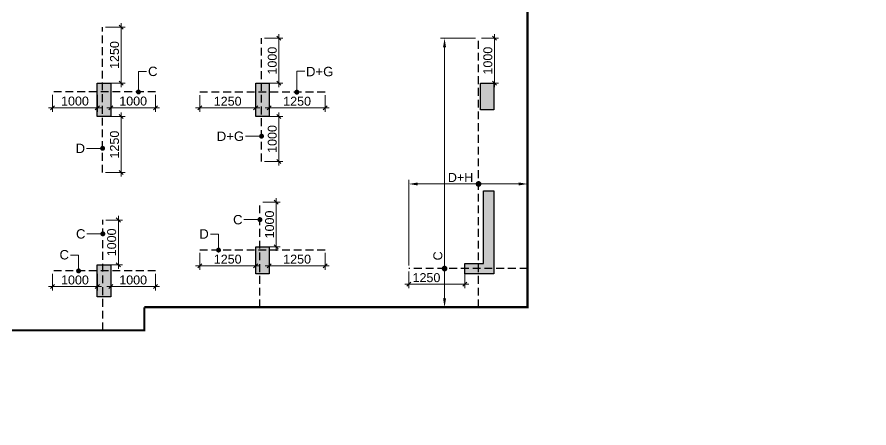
# Model space of a CAD drawing. Header units: millimetres. Extents: x 1123469 to 1883119, y -126924 to 196924.
# Drawn here: x 1529276 to 1548296, y 124283 to 133464 of the extents above; entities that cross this region are included whole.
import ezdxf

# ---------------------------------------------------------------- set-up
doc = ezdxf.new("R2010")
doc.units = ezdxf.units.MM
doc.header["$LTSCALE"] = 500
doc.header["$MEASUREMENT"] = 0
doc.header["$PDMODE"] = 34
doc.linetypes.add('CONTINOUS', pattern=[0])
doc.linetypes.add('HIDDEN', pattern=[0.375, 0.25, -0.125])
doc.layers.get('Defpoints').update_dxf_attribs({"lineweight": 0})
for name, color, linetype, lineweight in [('ARWO', 1, 'Continuous', 18), ('CUT OUT', 1, 'Continuous', 13), ('dim-M', 1, 'Continuous', 15), ('FOOTING', 1, 'Continuous', 15), ('S - SUNK', 251, 'Continuous', 0), ('TOWER COL HATCH', 253, 'Continuous', 20)]:
    doc.layers.add(name, color=color, linetype=linetype, lineweight=lineweight)
for name, color, linetype in [('COL. DIM', 3, 'Continuous'), ('reinf.', 4, 'Continuous'), ('TEXT 1', 1, 'Continuous'), ('TOWER AREA COLUMN.', 6, 'Continuous')]:
    doc.layers.add(name, color=color, linetype=linetype)
doc.styles.add('3mm', font='arial.ttf')
doc.dimstyles.new('PARAMVEER', dxfattribs={"dimtxt": 200, "dimasz": 100, "dimexe": 0, "dimexo": 25, "dimgap": 10, "dimtad": 1, "dimdec": 0, "dimrnd": 5, "dimzin": 0, "dimdsep": 46, "dimtxsty": '3mm', "dimblk": 'OBLIQUE', "dimcen": 0.09, "dimdle": 75, "dimclrd": 1, "dimclre": 1, "dimclrt": 3, "dimadec": 0, "dimazin": 0, "dimtfac": 1, "dimtdec": 0, "dimtmove": 1, "dimatfit": 3, "dimfxl": 100, "dimtolj": 1, "dimtzin": 0, "dimlwd": 18, "dimlwe": 5, "dimarcsym": 0})
doc.dimstyles.new('PARAMVEER BEAM', dxfattribs={"dimtxt": 200, "dimasz": 100, "dimexe": 0, "dimexo": 0, "dimgap": 10, "dimtad": 1, "dimdec": 0, "dimzin": 0, "dimdsep": 46, "dimtxsty": '3mm', "dimblk": 'ARCHTICK', "dimcen": 0.09, "dimdle": 75, "dimclrd": 1, "dimclre": 1, "dimclrt": 3, "dimadec": 0, "dimazin": 0, "dimtfac": 1, "dimtdec": 0, "dimtmove": 1, "dimatfit": 3, "dimfxl": 100, "dimtolj": 1, "dimtzin": 0, "dimlwd": 18, "dimlwe": 5, "dimarcsym": 0})

# ---------------------------------------------------------------- blocks, each defined once
blk = doc.blocks.new('3tgra')
at = {"layer": 'TOWER COL HATCH'}
h = blk.add_hatch(color=253, dxfattribs=at)
h.dxf.hatch_style = 1
h.paths.add_polyline_path([(1365941, 68967), (1365641, 68967), (1365641, 68367), (1365941, 68367)])
h = blk.add_hatch(color=253, dxfattribs=at)
h.dxf.hatch_style = 1
h.paths.add_polyline_path([(1370961, 68967), (1370661, 68967), (1370661, 68217), (1370961, 68217)])
h = blk.add_hatch(color=253, dxfattribs=at)
h.dxf.hatch_style = 1
h.paths.add_polyline_path([(1374496, 68967), (1374196, 68967), (1374196, 68217), (1374496, 68217)])
h = blk.add_hatch(color=253, dxfattribs=at)
h.dxf.hatch_style = 1
h.paths.add_polyline_path([(1365641, 66557), (1365641, 64707), (1366291, 64707), (1366291, 64937), (1365871, 64937), (1365871, 66557)])
h = blk.add_hatch(color=253, dxfattribs=at)
h.dxf.hatch_style = 1
h.paths.add_polyline_path([(1370961, 65307), (1370661, 65307), (1370661, 64707), (1370961, 64707)])
h = blk.add_hatch(color=253, dxfattribs=at)
h.dxf.hatch_style = 1
h.paths.add_polyline_path([(1374496, 64907), (1374196, 64907), (1374196, 64192), (1374496, 64192)])
at = {"layer": 'TOWER AREA COLUMN.', "color": 4}
for points in [[(1365941, 68967), (1365641, 68967), (1365641, 68367), (1365941, 68367)], [(1370961, 68967), (1370661, 68967), (1370661, 68217), (1370961, 68217)], [(1374496, 68967), (1374196, 68967), (1374196, 68217), (1374496, 68217)], [(1370961, 65307), (1370661, 65307), (1370661, 64707), (1370961, 64707)], [(1374496, 64907), (1374196, 64907), (1374196, 64192), (1374496, 64192)]]:
    blk.add_lwpolyline(points, close=True, dxfattribs=at)
blk.add_lwpolyline([(1365641, 66557), (1365641, 64707), (1366291, 64707), (1366291, 64937), (1365871, 64937), (1365871, 66557), (1365641, 66557)], dxfattribs=at)
blk = doc.blocks.new('_Oblique')
at = {"color": 0, "linetype": 'ByBlock', "lineweight": -2}
blk.add_line((-0.5, -0.5), (0.5, 0.5), dxfattribs=at)
blk = doc.blocks.new('*D1055')
at = {"layer": 'COL. DIM', "color": 1, "lineweight": 18, "ltscale": 10, "transparency": 16777216}
blk.add_line((1531538, 127839), (1531538, 129019), dxfattribs=at)
at = {"layer": 'COL. DIM', "color": 1, "linetype": 'CONTINOUS', "lineweight": 5, "ltscale": 10, "transparency": 16777216}
for p, q in [((1531257, 128929), (1531628, 128929)), ((1531257, 127929), (1531628, 127929))]:
    blk.add_line(p, q, dxfattribs=at)
at = {"layer": 'Defpoints', "color": 0, "ltscale": 10, "transparency": 16777216}
for p in [(1531192, 128929), (1531538, 128929), (1531192, 127929)]:
    blk.add_point(p, dxfattribs=at)
at = {"layer": 'COL. DIM', "color": 1, "lineweight": 18, "ltscale": 10, "transparency": 16777216, "xscale": 90, "yscale": 90, "zscale": 90}
for p, rotation in [((1531538, 128929), 90), ((1531538, 127929), 270)]:
    blk.add_blockref('_Oblique', p, dxfattribs=dict(at, rotation=rotation))
at = {"layer": 'COL. DIM', "color": 3, "ltscale": 10, "transparency": 16777216, "insert": (1531390, 128429), "char_height": 200, "attachment_point": 5, "rotation": 90, "style": '3mm'}
blk.add_mtext('\\A1;1000', dxfattribs=at)
blk = doc.blocks.new('_ArchTick')
at = {"color": 0, "linetype": 'ByBlock', "const_width": 0.15}
blk.add_lwpolyline([(-0.5, -0.5), (0.5, 0.5)], dxfattribs=at)
blk = doc.blocks.new('*D1056')
at = {"layer": 'COL. DIM', "color": 1, "linetype": 'CONTINOUS', "lineweight": 5, "ltscale": 10, "transparency": 16777216}
for p, q in [((1530069, 127727), (1530069, 127351)), ((1531069, 127727), (1531069, 127351))]:
    blk.add_line(p, q, dxfattribs=at)
at = {"layer": 'COL. DIM', "color": 1, "lineweight": 18, "ltscale": 10, "transparency": 16777216}
blk.add_line((1529979, 127441), (1531159, 127441), dxfattribs=at)
at = {"layer": 'Defpoints', "color": 0, "ltscale": 10, "transparency": 16777216}
for p in [(1530069, 127792), (1531069, 127792), (1531069, 127441)]:
    blk.add_point(p, dxfattribs=at)
at = {"layer": 'COL. DIM', "color": 1, "lineweight": 18, "ltscale": 10, "transparency": 16777216, "xscale": 90, "yscale": 90, "zscale": 90, "rotation": 180}
blk.add_blockref('_Oblique', (1530069, 127441), dxfattribs=at)
at = {"layer": 'COL. DIM', "color": 1, "lineweight": 18, "ltscale": 10, "transparency": 16777216, "xscale": 90, "yscale": 90, "zscale": 90}
blk.add_blockref('_Oblique', (1531069, 127441), dxfattribs=at)
at = {"layer": 'COL. DIM', "color": 3, "ltscale": 10, "transparency": 16777216, "insert": (1530569, 127588), "char_height": 200, "attachment_point": 5, "style": '3mm'}
blk.add_mtext('\\A1;1000', dxfattribs=at)
blk = doc.blocks.new('*D1057')
at = {"layer": 'COL. DIM', "color": 1, "linetype": 'CONTINOUS', "lineweight": 5, "ltscale": 10, "transparency": 16777216}
for p, q in [((1531369, 127727), (1531369, 127351)), ((1532369, 127727), (1532369, 127351))]:
    blk.add_line(p, q, dxfattribs=at)
at = {"layer": 'COL. DIM', "color": 1, "lineweight": 18, "ltscale": 10, "transparency": 16777216}
blk.add_line((1531279, 127441), (1532459, 127441), dxfattribs=at)
at = {"layer": 'Defpoints', "color": 0, "ltscale": 10, "transparency": 16777216}
for p in [(1531369, 127792), (1532369, 127792), (1532369, 127441)]:
    blk.add_point(p, dxfattribs=at)
at = {"layer": 'COL. DIM', "color": 1, "lineweight": 18, "ltscale": 10, "transparency": 16777216, "xscale": 90, "yscale": 90, "zscale": 90, "rotation": 180}
blk.add_blockref('_Oblique', (1531369, 127441), dxfattribs=at)
at = {"layer": 'COL. DIM', "color": 1, "lineweight": 18, "ltscale": 10, "transparency": 16777216, "xscale": 90, "yscale": 90, "zscale": 90}
blk.add_blockref('_Oblique', (1532369, 127441), dxfattribs=at)
at = {"layer": 'COL. DIM', "color": 3, "ltscale": 10, "transparency": 16777216, "insert": (1531869, 127588), "char_height": 200, "attachment_point": 5, "style": '3mm'}
blk.add_mtext('\\A1;1000', dxfattribs=at)
blk = doc.blocks.new('*D1058')
at = {"layer": 'COL. DIM', "color": 1, "lineweight": 18, "ltscale": 10, "transparency": 16777216}
blk.add_line((1535062, 128239), (1535062, 129419), dxfattribs=at)
at = {"layer": 'COL. DIM', "color": 1, "linetype": 'CONTINOUS', "lineweight": 5, "ltscale": 10, "transparency": 16777216}
for p, q in [((1534764, 129329), (1535152, 129329)), ((1534764, 128329), (1535152, 128329))]:
    blk.add_line(p, q, dxfattribs=at)
at = {"layer": 'Defpoints', "color": 0, "ltscale": 10, "transparency": 16777216}
for p in [(1534699, 129329), (1535062, 129329), (1534699, 128329)]:
    blk.add_point(p, dxfattribs=at)
at = {"layer": 'COL. DIM', "color": 1, "lineweight": 18, "ltscale": 10, "transparency": 16777216, "xscale": 90, "yscale": 90, "zscale": 90}
for p, rotation in [((1535062, 129329), 90), ((1535062, 128329), 270)]:
    blk.add_blockref('_Oblique', p, dxfattribs=dict(at, rotation=rotation))
at = {"layer": 'COL. DIM', "color": 3, "ltscale": 10, "transparency": 16777216, "insert": (1534915, 128829), "char_height": 200, "attachment_point": 5, "rotation": 90, "style": '3mm'}
blk.add_mtext('\\A1;1000', dxfattribs=at)
blk = doc.blocks.new('*D1059')
at = {"layer": 'COL. DIM', "color": 1, "linetype": 'CONTINOUS', "lineweight": 5, "ltscale": 10, "transparency": 16777216}
for p, q in [((1533354, 128192), (1533354, 127816)), ((1534604, 128192), (1534604, 127816))]:
    blk.add_line(p, q, dxfattribs=at)
at = {"layer": 'COL. DIM', "color": 1, "lineweight": 18, "ltscale": 10, "transparency": 16777216}
blk.add_line((1533264, 127906), (1534694, 127906), dxfattribs=at)
at = {"layer": 'Defpoints', "color": 0, "ltscale": 10, "transparency": 16777216}
for p in [(1533354, 128257), (1534604, 128257), (1534604, 127906)]:
    blk.add_point(p, dxfattribs=at)
at = {"layer": 'COL. DIM', "color": 1, "lineweight": 18, "ltscale": 10, "transparency": 16777216, "xscale": 90, "yscale": 90, "zscale": 90, "rotation": 180}
blk.add_blockref('_Oblique', (1533354, 127906), dxfattribs=at)
at = {"layer": 'COL. DIM', "color": 1, "lineweight": 18, "ltscale": 10, "transparency": 16777216, "xscale": 90, "yscale": 90, "zscale": 90}
blk.add_blockref('_Oblique', (1534604, 127906), dxfattribs=at)
at = {"layer": 'COL. DIM', "color": 3, "ltscale": 10, "transparency": 16777216, "insert": (1533979, 128053), "char_height": 200, "attachment_point": 5, "style": '3mm'}
blk.add_mtext('\\A1;1250', dxfattribs=at)
blk = doc.blocks.new('*D1060')
at = {"layer": 'COL. DIM', "color": 1, "linetype": 'CONTINOUS', "lineweight": 5, "ltscale": 10, "transparency": 16777216}
for p, q in [((1534904, 128192), (1534904, 127816)), ((1536154, 128192), (1536154, 127816))]:
    blk.add_line(p, q, dxfattribs=at)
at = {"layer": 'COL. DIM', "color": 1, "lineweight": 18, "ltscale": 10, "transparency": 16777216}
blk.add_line((1534814, 127906), (1536244, 127906), dxfattribs=at)
at = {"layer": 'Defpoints', "color": 0, "ltscale": 10, "transparency": 16777216}
for p in [(1534904, 128257), (1536154, 128257), (1536154, 127906)]:
    blk.add_point(p, dxfattribs=at)
at = {"layer": 'COL. DIM', "color": 1, "lineweight": 18, "ltscale": 10, "transparency": 16777216, "xscale": 90, "yscale": 90, "zscale": 90, "rotation": 180}
blk.add_blockref('_Oblique', (1534904, 127906), dxfattribs=at)
at = {"layer": 'COL. DIM', "color": 1, "lineweight": 18, "ltscale": 10, "transparency": 16777216, "xscale": 90, "yscale": 90, "zscale": 90}
blk.add_blockref('_Oblique', (1536154, 127906), dxfattribs=at)
at = {"layer": 'COL. DIM', "color": 3, "ltscale": 10, "transparency": 16777216, "insert": (1535529, 128053), "char_height": 200, "attachment_point": 5, "style": '3mm'}
blk.add_mtext('\\A1;1250', dxfattribs=at)
blk = doc.blocks.new('*D1061')
at = {"layer": 'COL. DIM', "color": 1, "linetype": 'CONTINOUS', "lineweight": 5, "ltscale": 10, "transparency": 16777216}
for p, q in [((1539645, 132989), (1540025, 132989)), ((1539759, 131989), (1540025, 131989))]:
    blk.add_line(p, q, dxfattribs=at)
at = {"layer": 'COL. DIM', "color": 1, "lineweight": 18, "ltscale": 10, "transparency": 16777216}
blk.add_line((1539935, 131899), (1539935, 133079), dxfattribs=at)
at = {"layer": 'Defpoints', "color": 0, "ltscale": 10, "transparency": 16777216}
for p in [(1539580, 132989), (1539935, 132989), (1539694, 131989)]:
    blk.add_point(p, dxfattribs=at)
at = {"layer": 'COL. DIM', "color": 1, "lineweight": 18, "ltscale": 10, "transparency": 16777216, "xscale": 90, "yscale": 90, "zscale": 90}
for p, rotation in [((1539935, 132989), 90), ((1539935, 131989), 270)]:
    blk.add_blockref('_Oblique', p, dxfattribs=dict(at, rotation=rotation))
at = {"layer": 'COL. DIM', "color": 3, "ltscale": 10, "transparency": 16777216, "insert": (1539788, 132489), "char_height": 200, "attachment_point": 5, "rotation": 90, "style": '3mm'}
blk.add_mtext('\\A1;1000', dxfattribs=at)
blk = doc.blocks.new('*D1062')
at = {"layer": 'COL. DIM', "color": 1, "linetype": 'CONTINOUS', "lineweight": 5, "ltscale": 10, "transparency": 16777216}
for p, q in [((1538024, 127779), (1538024, 127403)), ((1539274, 127779), (1539274, 127403))]:
    blk.add_line(p, q, dxfattribs=at)
at = {"layer": 'COL. DIM', "color": 1, "lineweight": 18, "ltscale": 10, "transparency": 16777216}
blk.add_line((1537934, 127493), (1539364, 127493), dxfattribs=at)
at = {"layer": 'Defpoints', "color": 0, "ltscale": 10, "transparency": 16777216}
for p in [(1538024, 127844), (1539274, 127844), (1539274, 127493)]:
    blk.add_point(p, dxfattribs=at)
at = {"layer": 'COL. DIM', "color": 1, "lineweight": 18, "ltscale": 10, "transparency": 16777216, "xscale": 90, "yscale": 90, "zscale": 90, "rotation": 180}
blk.add_blockref('_Oblique', (1538024, 127493), dxfattribs=at)
at = {"layer": 'COL. DIM', "color": 1, "lineweight": 18, "ltscale": 10, "transparency": 16777216, "xscale": 90, "yscale": 90, "zscale": 90}
blk.add_blockref('_Oblique', (1539274, 127493), dxfattribs=at)
at = {"layer": 'COL. DIM', "color": 3, "ltscale": 10, "transparency": 16777216, "insert": (1538417, 127640), "char_height": 200, "attachment_point": 5, "style": '3mm'}
blk.add_mtext('\\A1;1250', dxfattribs=at)
blk = doc.blocks.new('*D1063')
at = {"layer": 'COL. DIM', "color": 1, "linetype": 'CONTINOUS', "lineweight": 5, "ltscale": 10, "transparency": 16777216}
for p, q in [((1538024, 127909), (1538024, 129824)), ((1540674, 129412), (1540674, 129824))]:
    blk.add_line(p, q, dxfattribs=at)
at = {"layer": 'COL. DIM', "color": 1, "lineweight": 18, "ltscale": 10, "transparency": 16777216}
blk.add_line((1540474, 129734), (1538224, 129734), dxfattribs=at)
at = {"layer": 'COL. DIM', "color": 1, "ltscale": 10, "transparency": 16777216}
for points in [[(1538224, 129768), (1538224, 129701), (1538024, 129734)], [(1540474, 129768), (1540474, 129701), (1540674, 129734)]]:
    blk.add_solid(points, dxfattribs=at)
at = {"layer": 'Defpoints', "color": 0, "ltscale": 10, "transparency": 16777216}
for p in [(1538024, 129734), (1540674, 129347), (1538024, 127844)]:
    blk.add_point(p, dxfattribs=at)
at = {"layer": 'COL. DIM', "color": 3, "ltscale": 10, "transparency": 16777216, "insert": (1539179, 129879), "char_height": 200, "attachment_point": 5, "style": '3mm'}
blk.add_mtext('\\A1;D+H', dxfattribs=at)
blk = doc.blocks.new('*D1103')
at = {"layer": 'COL. DIM', "color": 1, "linetype": 'CONTINOUS', "lineweight": 5, "ltscale": 10, "transparency": 16777216}
for p, q in [((1539515, 132989), (1538731, 132989)), ((1539515, 126979), (1538731, 126979))]:
    blk.add_line(p, q, dxfattribs=at)
at = {"layer": 'COL. DIM', "color": 1, "lineweight": 18, "ltscale": 10, "transparency": 16777216}
blk.add_line((1538821, 132789), (1538821, 127179), dxfattribs=at)
at = {"layer": 'COL. DIM', "color": 1, "ltscale": 10, "transparency": 16777216}
for points in [[(1538787, 132789), (1538854, 132789), (1538821, 132989)], [(1538787, 127179), (1538854, 127179), (1538821, 126979)]]:
    blk.add_solid(points, dxfattribs=at)
at = {"layer": 'Defpoints', "color": 0, "ltscale": 10, "transparency": 16777216}
for p in [(1539580, 132989), (1538821, 126979), (1539580, 126979)]:
    blk.add_point(p, dxfattribs=at)
at = {"layer": 'COL. DIM', "color": 3, "ltscale": 10, "transparency": 16777216, "insert": (1538672, 128127), "char_height": 200, "attachment_point": 5, "rotation": 90, "style": '3mm'}
blk.add_mtext('\\A1;C', dxfattribs=at)
blk = doc.blocks.new('*D1064')
at = {"layer": 'COL. DIM', "color": 1, "linetype": 'CONTINOUS', "lineweight": 5, "ltscale": 10, "transparency": 16777216}
for p, q in [((1534800, 132989), (1535212, 132989)), ((1534800, 131989), (1535212, 131989))]:
    blk.add_line(p, q, dxfattribs=at)
at = {"layer": 'COL. DIM', "color": 1, "lineweight": 18, "ltscale": 10, "transparency": 16777216}
blk.add_line((1535122, 131899), (1535122, 133079), dxfattribs=at)
at = {"layer": 'Defpoints', "color": 0, "ltscale": 10, "transparency": 16777216}
for p in [(1534735, 132989), (1535122, 132989), (1534735, 131989)]:
    blk.add_point(p, dxfattribs=at)
at = {"layer": 'COL. DIM', "color": 1, "lineweight": 18, "ltscale": 10, "transparency": 16777216, "xscale": 90, "yscale": 90, "zscale": 90}
for p, rotation in [((1535122, 132989), 90), ((1535122, 131989), 270)]:
    blk.add_blockref('_Oblique', p, dxfattribs=dict(at, rotation=rotation))
at = {"layer": 'COL. DIM', "color": 3, "ltscale": 10, "transparency": 16777216, "insert": (1534975, 132489), "char_height": 200, "attachment_point": 5, "rotation": 90, "style": '3mm'}
blk.add_mtext('\\A1;1000', dxfattribs=at)
blk = doc.blocks.new('*D1065')
at = {"layer": 'COL. DIM', "color": 1, "linetype": 'CONTINOUS', "lineweight": 5, "ltscale": 10, "transparency": 16777216}
for p, q in [((1534904, 131720), (1534904, 131344)), ((1536154, 131720), (1536154, 131344))]:
    blk.add_line(p, q, dxfattribs=at)
at = {"layer": 'COL. DIM', "color": 1, "lineweight": 18, "ltscale": 10, "transparency": 16777216}
blk.add_line((1534814, 131434), (1536244, 131434), dxfattribs=at)
at = {"layer": 'Defpoints', "color": 0, "ltscale": 10, "transparency": 16777216}
for p in [(1534904, 131785), (1536154, 131785), (1536154, 131434)]:
    blk.add_point(p, dxfattribs=at)
at = {"layer": 'COL. DIM', "color": 1, "lineweight": 18, "ltscale": 10, "transparency": 16777216, "xscale": 90, "yscale": 90, "zscale": 90, "rotation": 180}
blk.add_blockref('_Oblique', (1534904, 131434), dxfattribs=at)
at = {"layer": 'COL. DIM', "color": 1, "lineweight": 18, "ltscale": 10, "transparency": 16777216, "xscale": 90, "yscale": 90, "zscale": 90}
blk.add_blockref('_Oblique', (1536154, 131434), dxfattribs=at)
at = {"layer": 'COL. DIM', "color": 3, "ltscale": 10, "transparency": 16777216, "insert": (1535529, 131581), "char_height": 200, "attachment_point": 5, "style": '3mm'}
blk.add_mtext('\\A1;1250', dxfattribs=at)
blk = doc.blocks.new('*D1066')
at = {"layer": 'COL. DIM', "color": 1, "linetype": 'CONTINOUS', "lineweight": 5, "ltscale": 10, "transparency": 16777216}
for p, q in [((1533354, 131720), (1533354, 131344)), ((1534604, 131720), (1534604, 131344))]:
    blk.add_line(p, q, dxfattribs=at)
at = {"layer": 'COL. DIM', "color": 1, "lineweight": 18, "ltscale": 10, "transparency": 16777216}
blk.add_line((1533264, 131434), (1534694, 131434), dxfattribs=at)
at = {"layer": 'Defpoints', "color": 0, "ltscale": 10, "transparency": 16777216}
for p in [(1533354, 131785), (1534604, 131785), (1534604, 131434)]:
    blk.add_point(p, dxfattribs=at)
at = {"layer": 'COL. DIM', "color": 1, "lineweight": 18, "ltscale": 10, "transparency": 16777216, "xscale": 90, "yscale": 90, "zscale": 90, "rotation": 180}
blk.add_blockref('_Oblique', (1533354, 131434), dxfattribs=at)
at = {"layer": 'COL. DIM', "color": 1, "lineweight": 18, "ltscale": 10, "transparency": 16777216, "xscale": 90, "yscale": 90, "zscale": 90}
blk.add_blockref('_Oblique', (1534604, 131434), dxfattribs=at)
at = {"layer": 'COL. DIM', "color": 3, "ltscale": 10, "transparency": 16777216, "insert": (1533979, 131581), "char_height": 200, "attachment_point": 5, "style": '3mm'}
blk.add_mtext('\\A1;1250', dxfattribs=at)
blk = doc.blocks.new('*D1067')
at = {"layer": 'COL. DIM', "color": 1, "linetype": 'CONTINOUS', "lineweight": 5, "ltscale": 10, "transparency": 16777216}
for p, q in [((1534800, 131239), (1535212, 131239)), ((1534800, 130239), (1535212, 130239))]:
    blk.add_line(p, q, dxfattribs=at)
at = {"layer": 'COL. DIM', "color": 1, "lineweight": 18, "ltscale": 10, "transparency": 16777216}
blk.add_line((1535122, 130149), (1535122, 131329), dxfattribs=at)
at = {"layer": 'Defpoints', "color": 0, "ltscale": 10, "transparency": 16777216}
for p in [(1534735, 131239), (1535122, 131239), (1534735, 130239)]:
    blk.add_point(p, dxfattribs=at)
at = {"layer": 'COL. DIM', "color": 1, "lineweight": 18, "ltscale": 10, "transparency": 16777216, "xscale": 90, "yscale": 90, "zscale": 90}
for p, rotation in [((1535122, 131239), 90), ((1535122, 130239), 270)]:
    blk.add_blockref('_Oblique', p, dxfattribs=dict(at, rotation=rotation))
at = {"layer": 'COL. DIM', "color": 3, "ltscale": 10, "transparency": 16777216, "insert": (1534975, 130739), "char_height": 200, "attachment_point": 5, "rotation": 90, "style": '3mm'}
blk.add_mtext('\\A1;1000', dxfattribs=at)
blk = doc.blocks.new('*D1068')
at = {"layer": 'COL. DIM', "color": 1, "lineweight": 18, "ltscale": 10, "transparency": 16777216}
blk.add_line((1531601, 131899), (1531601, 133329), dxfattribs=at)
at = {"layer": 'COL. DIM', "color": 1, "linetype": 'CONTINOUS', "lineweight": 5, "ltscale": 10, "transparency": 16777216}
for p, q in [((1531252, 133239), (1531691, 133239)), ((1531252, 131989), (1531691, 131989))]:
    blk.add_line(p, q, dxfattribs=at)
at = {"layer": 'Defpoints', "color": 0, "ltscale": 10, "transparency": 16777216}
for p in [(1531187, 133239), (1531601, 133239), (1531187, 131989)]:
    blk.add_point(p, dxfattribs=at)
at = {"layer": 'COL. DIM', "color": 1, "lineweight": 18, "ltscale": 10, "transparency": 16777216, "xscale": 90, "yscale": 90, "zscale": 90}
for p, rotation in [((1531601, 133239), 90), ((1531601, 131989), 270)]:
    blk.add_blockref('_Oblique', p, dxfattribs=dict(at, rotation=rotation))
at = {"layer": 'COL. DIM', "color": 3, "ltscale": 10, "transparency": 16777216, "insert": (1531453, 132614), "char_height": 200, "attachment_point": 5, "rotation": 90, "style": '3mm'}
blk.add_mtext('\\A1;1250', dxfattribs=at)
blk = doc.blocks.new('*D1069')
at = {"layer": 'COL. DIM', "color": 1, "linetype": 'CONTINOUS', "lineweight": 5, "ltscale": 10, "transparency": 16777216}
for p, q in [((1531369, 131724), (1531369, 131348)), ((1532369, 131724), (1532369, 131348))]:
    blk.add_line(p, q, dxfattribs=at)
at = {"layer": 'COL. DIM', "color": 1, "lineweight": 18, "ltscale": 10, "transparency": 16777216}
blk.add_line((1531279, 131438), (1532459, 131438), dxfattribs=at)
at = {"layer": 'Defpoints', "color": 0, "ltscale": 10, "transparency": 16777216}
for p in [(1531369, 131789), (1532369, 131789), (1532369, 131438)]:
    blk.add_point(p, dxfattribs=at)
at = {"layer": 'COL. DIM', "color": 1, "lineweight": 18, "ltscale": 10, "transparency": 16777216, "xscale": 90, "yscale": 90, "zscale": 90, "rotation": 180}
blk.add_blockref('_Oblique', (1531369, 131438), dxfattribs=at)
at = {"layer": 'COL. DIM', "color": 1, "lineweight": 18, "ltscale": 10, "transparency": 16777216, "xscale": 90, "yscale": 90, "zscale": 90}
blk.add_blockref('_Oblique', (1532369, 131438), dxfattribs=at)
at = {"layer": 'COL. DIM', "color": 3, "ltscale": 10, "transparency": 16777216, "insert": (1531869, 131585), "char_height": 200, "attachment_point": 5, "style": '3mm'}
blk.add_mtext('\\A1;1000', dxfattribs=at)
blk = doc.blocks.new('*D1070')
at = {"layer": 'COL. DIM', "color": 1, "linetype": 'CONTINOUS', "lineweight": 5, "ltscale": 10, "transparency": 16777216}
for p, q in [((1530069, 131724), (1530069, 131348)), ((1531069, 131724), (1531069, 131348))]:
    blk.add_line(p, q, dxfattribs=at)
at = {"layer": 'COL. DIM', "color": 1, "lineweight": 18, "ltscale": 10, "transparency": 16777216}
blk.add_line((1529979, 131438), (1531159, 131438), dxfattribs=at)
at = {"layer": 'Defpoints', "color": 0, "ltscale": 10, "transparency": 16777216}
for p in [(1530069, 131789), (1531069, 131789), (1531069, 131438)]:
    blk.add_point(p, dxfattribs=at)
at = {"layer": 'COL. DIM', "color": 1, "lineweight": 18, "ltscale": 10, "transparency": 16777216, "xscale": 90, "yscale": 90, "zscale": 90, "rotation": 180}
blk.add_blockref('_Oblique', (1530069, 131438), dxfattribs=at)
at = {"layer": 'COL. DIM', "color": 1, "lineweight": 18, "ltscale": 10, "transparency": 16777216, "xscale": 90, "yscale": 90, "zscale": 90}
blk.add_blockref('_Oblique', (1531069, 131438), dxfattribs=at)
at = {"layer": 'COL. DIM', "color": 3, "ltscale": 10, "transparency": 16777216, "insert": (1530569, 131585), "char_height": 200, "attachment_point": 5, "style": '3mm'}
blk.add_mtext('\\A1;1000', dxfattribs=at)
blk = doc.blocks.new('*D1071')
at = {"layer": 'COL. DIM', "color": 1, "linetype": 'CONTINOUS', "lineweight": 5, "ltscale": 10, "transparency": 16777216}
for p, q in [((1531252, 131239), (1531691, 131239)), ((1531252, 129989), (1531691, 129989))]:
    blk.add_line(p, q, dxfattribs=at)
at = {"layer": 'COL. DIM', "color": 1, "lineweight": 18, "ltscale": 10, "transparency": 16777216}
blk.add_line((1531601, 129899), (1531601, 131329), dxfattribs=at)
at = {"layer": 'Defpoints', "color": 0, "ltscale": 10, "transparency": 16777216}
for p in [(1531187, 131239), (1531601, 131239), (1531187, 129989)]:
    blk.add_point(p, dxfattribs=at)
at = {"layer": 'COL. DIM', "color": 1, "lineweight": 18, "ltscale": 10, "transparency": 16777216, "xscale": 90, "yscale": 90, "zscale": 90}
for p, rotation in [((1531601, 131239), 90), ((1531601, 129989), 270)]:
    blk.add_blockref('_Oblique', p, dxfattribs=dict(at, rotation=rotation))
at = {"layer": 'COL. DIM', "color": 3, "ltscale": 10, "transparency": 16777216, "insert": (1531453, 130614), "char_height": 200, "attachment_point": 5, "rotation": 90, "style": '3mm'}
blk.add_mtext('\\A1;1250', dxfattribs=at)
blk = doc.blocks.new('*D2624')
at = {"layer": 'COL. DIM', "color": 1, "linetype": 'CONTINOUS', "lineweight": 5, "ltscale": 10, "transparency": 16777216}
for p, q in [((1726903, 142855), (1726903, 142349)), ((1727203, 141672), (1727203, 142529))]:
    blk.add_line(p, q, dxfattribs=at)
at = {"layer": 'COL. DIM', "color": 1, "lineweight": 18, "ltscale": 10, "transparency": 16777216}
blk.add_line((1726813, 142439), (1727293, 142439), dxfattribs=at)
at = {"layer": 'Defpoints', "color": 0, "ltscale": 10, "transparency": 16777216}
for p in [(1726903, 142920), (1727203, 142439), (1727203, 141607), (1405056, 139394), (1364891, 126979), (1364891, 124333)]:
    blk.add_point(p, dxfattribs=at)
at = {"layer": 'S - SUNK', "color": 1, "lineweight": 18, "ltscale": 10, "transparency": 16777216}
blk.add_line((1405131, 124333), (1364816, 124333), dxfattribs=at)
at = {"layer": 'S - SUNK', "color": 1, "lineweight": 5, "ltscale": 10, "transparency": 16777216}
for p, q in [((1364891, 124333), (1364891, 124333)), ((1405056, 124333), (1405056, 124333))]:
    blk.add_line(p, q, dxfattribs=at)
at = {"layer": 'COL. DIM', "color": 1, "lineweight": 18, "ltscale": 10, "transparency": 16777216, "xscale": 90, "yscale": 90, "zscale": 90, "rotation": 180}
blk.add_blockref('_Oblique', (1726903, 142439), dxfattribs=at)
at = {"layer": 'COL. DIM', "color": 1, "lineweight": 18, "ltscale": 10, "transparency": 16777216, "xscale": 90, "yscale": 90, "zscale": 90}
blk.add_blockref('_Oblique', (1727203, 142439), dxfattribs=at)
at = {"layer": 'S - SUNK', "color": 1, "lineweight": 18, "ltscale": 10, "transparency": 16777216, "xscale": 100, "yscale": 100, "zscale": 100, "rotation": 180}
blk.add_blockref('_Oblique', (1364891, 124333), dxfattribs=at)
at = {"layer": 'S - SUNK', "color": 1, "lineweight": 18, "ltscale": 10, "transparency": 16777216, "xscale": 100, "yscale": 100, "zscale": 100}
blk.add_blockref('_Oblique', (1405056, 124333), dxfattribs=at)
at = {"layer": 'COL. DIM', "color": 3, "ltscale": 10, "transparency": 16777216, "insert": (1727053, 142587), "char_height": 200, "attachment_point": 5, "style": '3mm'}
blk.add_mtext('\\A1;300', dxfattribs=at)
at = {"layer": 'S - SUNK', "color": 3, "ltscale": 10, "transparency": 16777216, "insert": (1384973, 124445), "char_height": 200, "attachment_point": 5, "style": '3mm'}
blk.add_mtext('\\A1;40165', dxfattribs=at)
blk = doc.blocks.new('*D2625')
at = {"layer": 'COL. DIM', "color": 1, "linetype": 'CONTINOUS', "lineweight": 5, "ltscale": 10, "transparency": 16777216}
for p, q in [((1725012, 141907), (1725546, 141907)), ((1724393, 141607), (1725546, 141607))]:
    blk.add_line(p, q, dxfattribs=at)
at = {"layer": 'COL. DIM', "color": 1, "lineweight": 18, "ltscale": 10, "transparency": 16777216}
blk.add_line((1725456, 141997), (1725456, 141517), dxfattribs=at)
at = {"layer": 'Defpoints', "color": 0, "ltscale": 10, "transparency": 16777216}
for p in [(1358872, 158914), (1431761, 158914), (1724947, 141907), (1724328, 141607), (1725456, 141607), (1442851, 126979)]:
    blk.add_point(p, dxfattribs=at)
at = {"layer": 'S - SUNK', "color": 1, "lineweight": 18, "ltscale": 10, "transparency": 16777216}
blk.add_line((1358872, 126904), (1358872, 158989), dxfattribs=at)
at = {"layer": 'S - SUNK', "color": 1, "lineweight": 5, "ltscale": 10, "transparency": 16777216}
for p, q in [((1358872, 158914), (1358872, 158914)), ((1358872, 126979), (1358872, 126979))]:
    blk.add_line(p, q, dxfattribs=at)
at = {"layer": 'COL. DIM', "color": 1, "lineweight": 18, "ltscale": 10, "transparency": 16777216, "xscale": 90, "yscale": 90, "zscale": 90}
for p, rotation in [((1725456, 141907), 90), ((1725456, 141607), 270)]:
    blk.add_blockref('_Oblique', p, dxfattribs=dict(at, rotation=rotation))
at = {"layer": 'S - SUNK', "color": 1, "lineweight": 18, "ltscale": 10, "transparency": 16777216, "xscale": 100, "yscale": 100, "zscale": 100}
for p, rotation in [((1358872, 158914), 90), ((1358872, 126979), 270)]:
    blk.add_blockref('_Oblique', p, dxfattribs=dict(at, rotation=rotation))
at = {"layer": 'COL. DIM', "color": 3, "ltscale": 10, "transparency": 16777216, "insert": (1725308, 141757), "char_height": 200, "attachment_point": 5, "rotation": 90, "style": '3mm'}
blk.add_mtext('\\A1;300', dxfattribs=at)
at = {"layer": 'S - SUNK', "color": 3, "ltscale": 10, "transparency": 16777216, "insert": (1358760, 142947), "char_height": 200, "attachment_point": 5, "rotation": 90, "style": '3mm'}
blk.add_mtext('\\A1;31935', dxfattribs=at)

msp = doc.modelspace()

# ---------------------------------------------------------------- linework, layer by layer
at = {"layer": 'dim-M', "color": 4, "ltscale": 10, "const_width": 63.8}
for points in [[(1539612, 129734.3, 1), (1539548.2, 129734.3, 1)], [(1538852.6, 127844.3, 1), (1538788.9, 127844.3, 1)]]:
    msp.add_lwpolyline(points, format="xyb", close=True, dxfattribs=at)
at = {"layer": 'FOOTING', "color": 3, "ltscale": 10, "const_width": 50}
for points in [[(1488324.2, 155194.2), (1515064.2, 155194.2), (1515064.2, 156599.2), (1516759.3, 156599.2), (1516759.3, 157414.1), (1520709.3, 157414.1), (1520709.3, 158914.1), (1529584.3, 158914.1), (1529584.3, 148629.4), (1540674.2, 148629.4), (1540674.2, 126979.3), (1532119.2, 126979.3)], [(1532119.2, 126979.3), (1532119.2, 126464.3), (1523339.2, 126464.3), (1523339.2, 126979.3), (1514784.2, 126979.3), (1514784.2, 139394.2), (1488604.2, 139394.2)]]:
    msp.add_lwpolyline(points, dxfattribs=at)
at = {"layer": 'reinf.', "color": 4, "linetype": 'HIDDEN', "ltscale": 1.4}
for p, q in [((1531187.2, 129989.3), (1531187.2, 133239.3)), ((1534735.4, 130239.3), (1534735.4, 132989.3)), ((1539580.1, 126979.3), (1539580.1, 132989.3)), ((1532369.2, 131789.2), (1530069.2, 131789.2)), ((1536154.2, 131785.1), (1533354.2, 131785.1)), ((1534698.9, 126979.3), (1534698.9, 129329.3)), ((1531192.2, 126464.3), (1531192.2, 128929.3)), ((1536154.2, 128257.2), (1533354.2, 128257.2)), ((1540674.2, 127844.3), (1538024.2, 127844.3)), ((1532369.2, 127792.2), (1530069.2, 127792.2))]:
    msp.add_line(p, q, dxfattribs=at)

# ---------------------------------------------------------------- block references
at = {"layer": 'CUT OUT', "color": 4, "xscale": -1}
msp.add_blockref('3tgra', (2905564.9, 63022.5), dxfattribs=at)

# ---------------------------------------------------------------- texts
at = {"layer": 'TEXT 1', "color": 2, "linetype": 'ByBlock', "style": '3mm'}
for s, p in [('C', (1532201.3, 132144.6, -0.1)), ('D+G', (1535727, 132140.4, -0.1)), ('D+G', (1533734.8, 130695.3, -0.1)), ('D', (1530583.4, 130424.3, -0.1)), ('C', (1534099.1, 128831.2, -0.1)), ('C', (1530592.4, 128513.7, -0.1)), ('D', (1533344.8, 128512.7, -0.1)), ('C', (1530224.4, 128047.8, -0.1))]:
    msp.add_text(s, height=210, dxfattribs=at).set_placement(p)

# ---------------------------------------------------------------- dimensions: what is measured, and where the dimension line sits
at = {"layer": 'COL. DIM', "color": 6, "ltscale": 10}
for base, p1, p2, angle, picture, middle in [((1725455.6, 141607.5), (1724947.2, 141907.5), (1724328.3, 141607.5), 90, '*D2625', (1725455.6, 141757.5)), ((1532369.2, 131437.7), (1531369.2, 131789.2), (1532369.2, 131789.2), 0, '*D1069', (1531869.2, 131437.7)), ((1536154.2, 131433.5), (1534904.2, 131785.1), (1536154.2, 131785.1), 0, '*D1065', (1535529.2, 131433.5)), ((1539274.2, 127492.7), (1538024.2, 127844.3), (1539274.2, 127844.3), 0, '*D1062', (1538417.1, 127492.7))]:
    dim = msp.add_linear_dim(base=base, p1=p1, p2=p2, angle=angle, dimstyle='PARAMVEER', override={"dimasz": 90, "dimexe": 90, "dimexo": 65, "dimgap": 45, "dimpost": '\\X', "dimdle": 90, "dimfxl": 0.18, "dimarcsym": 1}, dxfattribs=at)
    dim.commit()
    dim.dimension.update_dxf_attribs({"geometry": picture, "text_midpoint": middle, "dimtype": 160})
dim = msp.add_linear_dim(base=(1727203.3, 142439.5), p1=(1726903.3, 142920.3), p2=(1727203.3, 141607.5), dimstyle='PARAMVEER', override={"dimasz": 90, "dimexe": 90, "dimexo": 65, "dimgap": 45, "dimpost": '\\X', "dimdle": 90, "dimfxl": 0.18, "dimarcsym": 1}, dxfattribs=at)
dim.commit()
dim.dimension.update_dxf_attribs({"geometry": '*D2624', "text_midpoint": (1727053.3, 142439.5), "dimtype": 160})
for base, p1, p2, angle, picture, middle in [((1531600.6, 133239.3), (1531187.2, 131989.3), (1531187.2, 133239.3), 270, '*D1068', (1531453.5, 132614.3)), ((1535121.8, 132989.3), (1534735.4, 131989.3), (1534735.4, 132989.3), 270, '*D1064', (1534974.7, 132489.3)), ((1539934.9, 132989.3), (1539694.2, 131989.3), (1539580.1, 132989.3), 270, '*D1061', (1539787.8, 132489.3)), ((1531069.2, 131437.7), (1530069.2, 131789.2), (1531069.2, 131789.2), 0, '*D1070', (1530569.2, 131584.8)), ((1534604.2, 131433.5), (1533354.2, 131785.1), (1534604.2, 131785.1), 0, '*D1066', (1533979.2, 131580.7)), ((1531600.6, 131239.3), (1531187.2, 129989.3), (1531187.2, 131239.3), 270, '*D1071', (1531453.5, 130614.3)), ((1535121.8, 131239.3), (1534735.4, 130239.3), (1534735.4, 131239.3), 270, '*D1067', (1534974.7, 130739.3)), ((1535062.5, 129329.3), (1534698.9, 128329.3), (1534698.9, 129329.3), 270, '*D1058', (1534915.4, 128829.3)), ((1531537.6, 128929.3), (1531192.2, 127929.3), (1531192.2, 128929.3), 270, '*D1055', (1531390.5, 128429.3)), ((1534604.2, 127905.7), (1533354.2, 128257.2), (1534604.2, 128257.2), 0, '*D1059', (1533979.2, 128052.8)), ((1536154.2, 127905.7), (1534904.2, 128257.2), (1536154.2, 128257.2), 0, '*D1060', (1535529.2, 128052.8)), ((1531069.2, 127440.7), (1530069.2, 127792.2), (1531069.2, 127792.2), 0, '*D1056', (1530569.2, 127587.8)), ((1532369.2, 127440.7), (1531369.2, 127792.2), (1532369.2, 127792.2), 0, '*D1057', (1531869.2, 127587.8))]:
    dim = msp.add_linear_dim(base=base, p1=p1, p2=p2, angle=angle, dimstyle='PARAMVEER', override={"dimasz": 90, "dimexe": 90, "dimexo": 65, "dimgap": 45, "dimpost": '\\X', "dimdle": 90, "dimfxl": 0.18, "dimarcsym": 1}, dxfattribs=at)
    dim.commit()
    dim.dimension.update_dxf_attribs({"geometry": picture, "text_midpoint": middle})
for base, p1, p2, angle, text, picture, middle in [((1538820.8, 126979.3), (1539580.1, 132989.3), (1539580.1, 126979.3), 270, 'C', '*D1103', (1538820.8, 128126.6)), ((1538024.2, 129734.3), (1540674.2, 129346.9), (1538024.2, 127844.3), 180, 'D+H', '*D1063', (1539178.7, 129734.3))]:
    dim = msp.add_linear_dim(base=base, p1=p1, p2=p2, angle=angle, text=text, dimstyle='PARAMVEER', override={"dimasz": 200, "dimexe": 90, "dimexo": 65, "dimgap": 45, "dimpost": '\\X', "dimsah": 1, "dimdle": 90, "dimfxl": 0.18, "dimarcsym": 1}, dxfattribs=at)
    dim.commit()
    dim.dimension.update_dxf_attribs({"geometry": picture, "text_midpoint": middle, "dimtype": 160})
at = {"layer": 'S - SUNK', "color": 4, "ltscale": 10}
dim = msp.add_linear_dim(base=(1358872.1, 158914.1), p1=(1442850.6, 126979.3), p2=(1431760.6, 158914.1), angle=90, dimstyle='PARAMVEER', override={"dimpost": '\\X', "dimfxl": 0.15, "dimfxlon": 1, "dimarcsym": 1}, dxfattribs=at)
dim.commit()
dim.dimension.update_dxf_attribs({"geometry": '*D2625', "text_midpoint": (1358759.9, 142946.7)})
dim = msp.add_linear_dim(base=(1364890.6, 124332.9), p1=(1405055.6, 139394.2), p2=(1364890.6, 126979.3), dimstyle='PARAMVEER', override={"dimpost": '\\X', "dimfxl": 0.15, "dimfxlon": 1, "dimarcsym": 1}, dxfattribs=at)
dim.commit()
dim.dimension.update_dxf_attribs({"geometry": '*D2624', "text_midpoint": (1384973.1, 124445)})

# ---------------------------------------------------------------- leaders
at = {"layer": 'ARWO', "color": 1}
for points in [[(1531986.9, 131789.2), (1531986.9, 132245), (1532169.4, 132245)], [(1535521.9, 131785.1), (1535521.9, 132252.5), (1535704.4, 132252.5)], [(1534735.4, 130801), (1534375, 130801)], [(1531187.2, 130530), (1530826.7, 130530)], [(1534698.9, 128936.9), (1534338.4, 128936.9)], [(1531192.2, 128619.5), (1530831.7, 128619.5)], [(1533774.9, 128257.2), (1533774.9, 128611.9), (1533592.5, 128611.9)], [(1530650.4, 127792.2), (1530650.4, 128147), (1530468, 128147)]]:
    msp.add_leader(points, dimstyle='PARAMVEER BEAM', override={"dimasz": 110, "dimtad": 0, "dimldrblk": 'Dot', "dimfxl": 0, "dimarcsym": 1}, dxfattribs=at)

doc.saveas('drawing.dxf')
